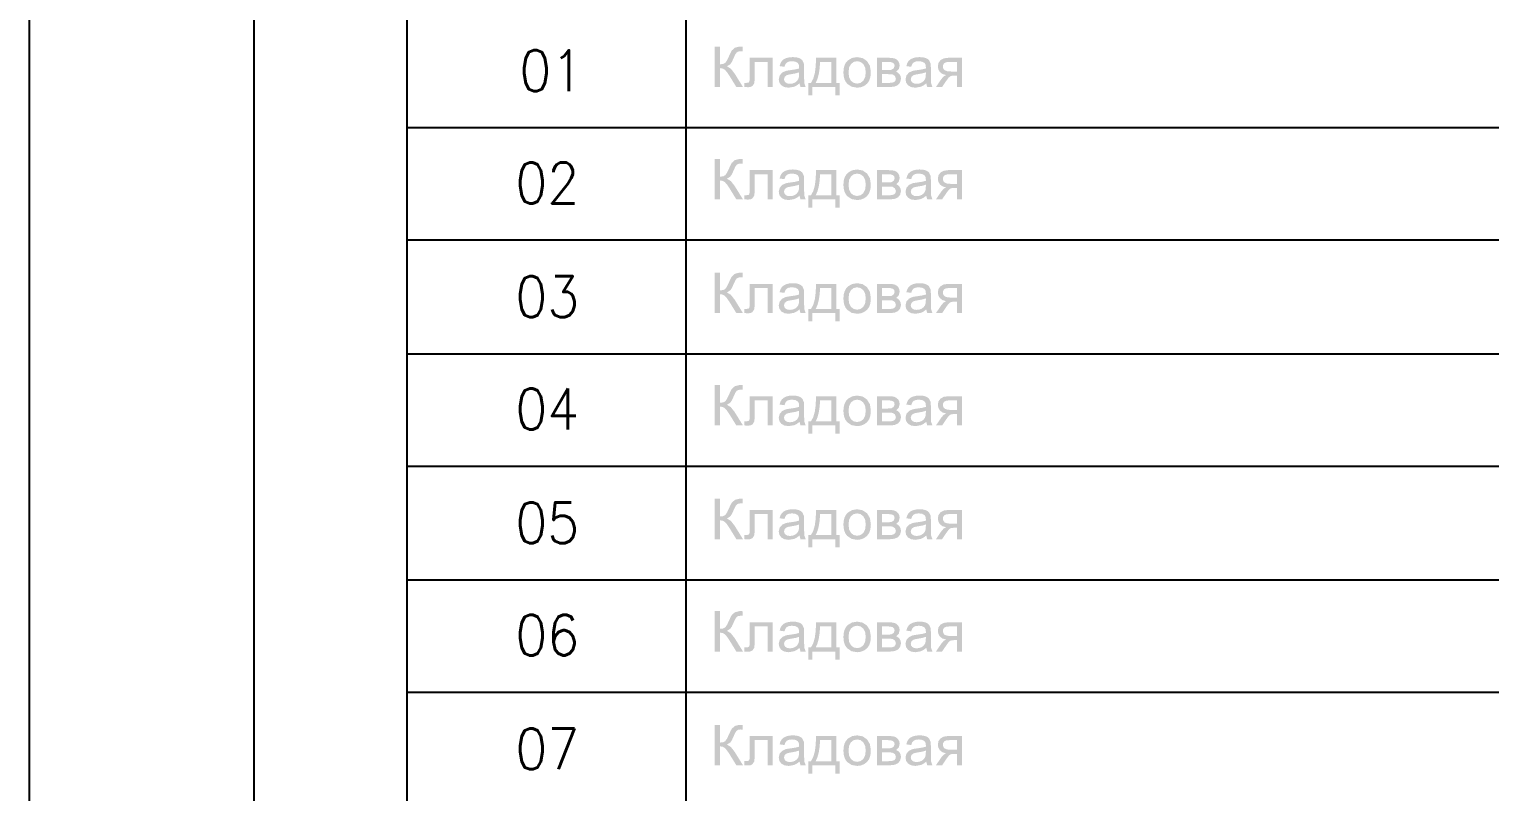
# Model space of a CAD drawing. Header units: millimetres. Extents: x 0 to 420, y 0 to 297.
# Drawn here: x 0.21 to 45.88, y 201.31 to 225.16 of the extents above; entities that cross this region are included whole.
import ezdxf

# ---------------------------------------------------------------- set-up
doc = ezdxf.new("R2010")
doc.units = ezdxf.units.MM
doc.layers.get('0').update_dxf_attribs({"linetype": 'CONTINUOUS'})
doc.styles.get("Standard").update_dxf_attribs({"font": 'STANDARD'})

msp = doc.modelspace()

# ---------------------------------------------------------------- hatches: boundary and pattern name
at = {"true_color": 0x0000fb}
for points in [[(21.644241, 224.6135), (21.811259, 224.6135), (21.811259, 224.060631), (21.908687, 224.071518), (21.972214, 224.104728), (22.025131, 224.179969), (22.091277, 224.318049), (22.138819, 224.423882), (22.177266, 224.493335), (22.27428, 224.579325), (22.413186, 224.614051), (22.486636, 224.613638), (22.51461, 224.612398), (22.51461, 224.467979), (22.480986, 224.46853), (22.447362, 224.469633), (22.377564, 224.45978), (22.328851, 224.430497), (22.286338, 224.369725), (22.238451, 224.265132), (22.179265, 224.134494), (22.130413, 224.063387), (22.025682, 223.99669), (22.14695, 223.923447), (22.266563, 223.771243), (22.526737, 223.350666), (22.31948, 223.350666), (22.108364, 223.693522), (22.028094, 223.813411), (21.962292, 223.888652), (21.895251, 223.928339), (21.811259, 223.941569), (21.811259, 223.350666), (21.644241, 223.350666)], [(22.734991, 224.265132), (23.455429, 224.265132), (23.455429, 223.350666), (23.301089, 223.350666), (23.301089, 224.13725), (22.890433, 224.13725), (22.890433, 223.681395), (22.887677, 223.549103), (22.87996, 223.471382), (22.822634, 223.382636), (22.765996, 223.354111), (22.688688, 223.344602), (22.564114, 223.351768), (22.564114, 223.480753), (22.631913, 223.480753), (22.700264, 223.490674), (22.727825, 223.522094), (22.733061, 223.567982), (22.734991, 223.662654)], [(21.644241, 221.099833), (21.811259, 221.099833), (21.811259, 220.546964), (21.908687, 220.557851), (21.972214, 220.591062), (22.025131, 220.666303), (22.091277, 220.804382), (22.138819, 220.910215), (22.177266, 220.979668), (22.27428, 221.065658), (22.413186, 221.100385), (22.486636, 221.099971), (22.51461, 221.098731), (22.51461, 220.954312), (22.480986, 220.954864), (22.447362, 220.955966), (22.377564, 220.946113), (22.328851, 220.91683), (22.286338, 220.856058), (22.238451, 220.751465), (22.179265, 220.620827), (22.130413, 220.54972), (22.025682, 220.483023), (22.14695, 220.409781), (22.266563, 220.257576), (22.526737, 219.836999), (22.31948, 219.836999), (22.108364, 220.179855), (22.028094, 220.299744), (21.962292, 220.374985), (21.895251, 220.414673), (21.811259, 220.427902), (21.811259, 219.836999), (21.644241, 219.836999)], [(22.734991, 220.751465), (23.455429, 220.751465), (23.455429, 219.836999), (23.301089, 219.836999), (23.301089, 220.623583), (22.890433, 220.623583), (22.890433, 220.167728), (22.887677, 220.035437), (22.87996, 219.957715), (22.822634, 219.86897), (22.765996, 219.840444), (22.688688, 219.830936), (22.564114, 219.838102), (22.564114, 219.967086), (22.631913, 219.967086), (22.700264, 219.977008), (22.727825, 220.008427), (22.733061, 220.054316), (22.734991, 220.148987)], [(21.644241, 217.543833), (21.811259, 217.543833), (21.811259, 216.990964), (21.908687, 217.001851), (21.972214, 217.035062), (22.025131, 217.110303), (22.091277, 217.248382), (22.138819, 217.354215), (22.177266, 217.423668), (22.27428, 217.509658), (22.413186, 217.544385), (22.486636, 217.543971), (22.51461, 217.542731), (22.51461, 217.398313), (22.480986, 217.398864), (22.447362, 217.399966), (22.377564, 217.390113), (22.328851, 217.36083), (22.286338, 217.300058), (22.238451, 217.195465), (22.179265, 217.064827), (22.130413, 216.99372), (22.025682, 216.927023), (22.14695, 216.853781), (22.266563, 216.701576), (22.526737, 216.280999), (22.31948, 216.280999), (22.108364, 216.623855), (22.028094, 216.743744), (21.962292, 216.818985), (21.895251, 216.858673), (21.811259, 216.871902), (21.811259, 216.280999), (21.644241, 216.280999)], [(22.734991, 217.195465), (23.455429, 217.195465), (23.455429, 216.280999), (23.301089, 216.280999), (23.301089, 217.067583), (22.890433, 217.067583), (22.890433, 216.611728), (22.887677, 216.479437), (22.87996, 216.401715), (22.822634, 216.31297), (22.765996, 216.284444), (22.688688, 216.274936), (22.564114, 216.282102), (22.564114, 216.411086), (22.631913, 216.411086), (22.700264, 216.421008), (22.727825, 216.452427), (22.733061, 216.498316), (22.734991, 216.592987)], [(21.644241, 214.030167), (21.811259, 214.030167), (21.811259, 213.477298), (21.908687, 213.488184), (21.972214, 213.521395), (22.025131, 213.596636), (22.091277, 213.734715), (22.138819, 213.840549), (22.177266, 213.910002), (22.27428, 213.995991), (22.413186, 214.030718), (22.486636, 214.030304), (22.51461, 214.029064), (22.51461, 213.884646), (22.480986, 213.885197), (22.447362, 213.886299), (22.377564, 213.876447), (22.328851, 213.847163), (22.286338, 213.786392), (22.238451, 213.681799), (22.179265, 213.551161), (22.130413, 213.480054), (22.025682, 213.413357), (22.14695, 213.340114), (22.266563, 213.18791), (22.526737, 212.767332), (22.31948, 212.767332), (22.108364, 213.110188), (22.028094, 213.230078), (21.962292, 213.305319), (21.895251, 213.345006), (21.811259, 213.358235), (21.811259, 212.767332), (21.644241, 212.767332)], [(22.734991, 213.681799), (23.455429, 213.681799), (23.455429, 212.767332), (23.301089, 212.767332), (23.301089, 213.553917), (22.890433, 213.553917), (22.890433, 213.098062), (22.887677, 212.96577), (22.87996, 212.888049), (22.822634, 212.799303), (22.765996, 212.770778), (22.688688, 212.761269), (22.564114, 212.768435), (22.564114, 212.897419), (22.631913, 212.897419), (22.700264, 212.907341), (22.727825, 212.93876), (22.733061, 212.984649), (22.734991, 213.07932)], [(21.644241, 210.474167), (21.811259, 210.474167), (21.811259, 209.921298), (21.908687, 209.932184), (21.972214, 209.965395), (22.025131, 210.040636), (22.091277, 210.178715), (22.138819, 210.284549), (22.177266, 210.354002), (22.27428, 210.439991), (22.413186, 210.474718), (22.486636, 210.474305), (22.51461, 210.473064), (22.51461, 210.328646), (22.480986, 210.329197), (22.447362, 210.3303), (22.377564, 210.320447), (22.328851, 210.291163), (22.286338, 210.230392), (22.238451, 210.125799), (22.179265, 209.995161), (22.130413, 209.924054), (22.025682, 209.857357), (22.14695, 209.784114), (22.266563, 209.63191), (22.526737, 209.211332), (22.31948, 209.211332), (22.108364, 209.554188), (22.028094, 209.674078), (21.962292, 209.749319), (21.895251, 209.789006), (21.811259, 209.802235), (21.811259, 209.211332), (21.644241, 209.211332)], [(22.734991, 210.125799), (23.455429, 210.125799), (23.455429, 209.211332), (23.301089, 209.211332), (23.301089, 209.997917), (22.890433, 209.997917), (22.890433, 209.542062), (22.887677, 209.40977), (22.87996, 209.332049), (22.822634, 209.243303), (22.765996, 209.214778), (22.688688, 209.205269), (22.564114, 209.212435), (22.564114, 209.341419), (22.631913, 209.341419), (22.700264, 209.351341), (22.727825, 209.38276), (22.733061, 209.428649), (22.734991, 209.52332)], [(21.644241, 206.9605), (21.811259, 206.9605), (21.811259, 206.407631), (21.908687, 206.418518), (21.972214, 206.451728), (22.025131, 206.526969), (22.091277, 206.665049), (22.138819, 206.770882), (22.177266, 206.840335), (22.27428, 206.926325), (22.413186, 206.961051), (22.486636, 206.960638), (22.51461, 206.959398), (22.51461, 206.814979), (22.480986, 206.81553), (22.447362, 206.816633), (22.377564, 206.80678), (22.328851, 206.777497), (22.286338, 206.716725), (22.238451, 206.612132), (22.179265, 206.481494), (22.130413, 206.410387), (22.025682, 206.34369), (22.14695, 206.270447), (22.266563, 206.118243), (22.526737, 205.697666), (22.31948, 205.697666), (22.108364, 206.040522), (22.028094, 206.160411), (21.962292, 206.235652), (21.895251, 206.275339), (21.811259, 206.288569), (21.811259, 205.697666), (21.644241, 205.697666)], [(22.734991, 206.612132), (23.455429, 206.612132), (23.455429, 205.697666), (23.301089, 205.697666), (23.301089, 206.48425), (22.890433, 206.48425), (22.890433, 206.028395), (22.887677, 205.896103), (22.87996, 205.818382), (22.822634, 205.729636), (22.765996, 205.701111), (22.688688, 205.691602), (22.564114, 205.698768), (22.564114, 205.827753), (22.631913, 205.827753), (22.700264, 205.837675), (22.727825, 205.869094), (22.733061, 205.914982), (22.734991, 206.009654)], [(21.644241, 203.4045), (21.811259, 203.4045), (21.811259, 202.851631), (21.908687, 202.862518), (21.972214, 202.895728), (22.025131, 202.970969), (22.091277, 203.109049), (22.138819, 203.214882), (22.177266, 203.284335), (22.27428, 203.370325), (22.413186, 203.405051), (22.486636, 203.404638), (22.51461, 203.403398), (22.51461, 203.258979), (22.480986, 203.25953), (22.447362, 203.260633), (22.377564, 203.25078), (22.328851, 203.221497), (22.286338, 203.160725), (22.238451, 203.056132), (22.179265, 202.925494), (22.130413, 202.854387), (22.025682, 202.78769), (22.14695, 202.714447), (22.266563, 202.562243), (22.526737, 202.141666), (22.31948, 202.141666), (22.108364, 202.484522), (22.028094, 202.604411), (21.962292, 202.679652), (21.895251, 202.719339), (21.811259, 202.732569), (21.811259, 202.141666), (21.644241, 202.141666)], [(22.734991, 203.056132), (23.455429, 203.056132), (23.455429, 202.141666), (23.301089, 202.141666), (23.301089, 202.92825), (22.890433, 202.92825), (22.890433, 202.472395), (22.887677, 202.340103), (22.87996, 202.262382), (22.822634, 202.173636), (22.765996, 202.145111), (22.688688, 202.135602), (22.564114, 202.142768), (22.564114, 202.271753), (22.631913, 202.271753), (22.700264, 202.281675), (22.727825, 202.313094), (22.733061, 202.358982), (22.734991, 202.453654)]]:
    msp.add_hatch(color=0, dxfattribs=at).paths.add_polyline_path(points, flags=0)
h = msp.add_hatch(color=0, dxfattribs=at)
h.paths.add_polyline_path([(24.294273, 223.463665), (24.209661, 223.400895), (24.128357, 223.360036), (23.95748, 223.32972), (23.82388, 223.348048), (23.725419, 223.403582), (23.664923, 223.487505), (23.644941, 223.592098), (23.675258, 223.714468), (23.755184, 223.803765), (23.867081, 223.854477), (23.924201, 223.866052), (24.004885, 223.877628), (24.167356, 223.902088), (24.281044, 223.931095), (24.282146, 223.971885), (24.271053, 224.052225), (24.238049, 224.105279), (24.164117, 224.144485), (24.06166, 224.157645), (23.966162, 224.147861), (23.899603, 224.11906), (23.854472, 224.066143), (23.822984, 223.983461), (23.6714, 224.004407), (23.698685, 224.092464), (23.739199, 224.161503), (23.797008, 224.214351), (23.8759, 224.253556), (23.972639, 224.277879), (24.08426, 224.286078), (24.190093, 224.279119), (24.274429, 224.258517), (24.337681, 224.227098), (24.381916, 224.189064), (24.430423, 224.083782), (24.436142, 224.02804), (24.43814, 223.940466), (24.43814, 223.73376), (24.43876, 223.635463), (24.440621, 223.557165), (24.443721, 223.498813), (24.448062, 223.460358), (24.487198, 223.350666), (24.325141, 223.350666)], flags=0)
h.paths.add_polyline_path([(24.281044, 223.809828), (24.175624, 223.77772), (24.028036, 223.751399), (23.946456, 223.736516), (23.892988, 223.71998), (23.831803, 223.669819), (23.810306, 223.595957), (23.82195, 223.53925), (23.857159, 223.492879), (23.914623, 223.461873), (23.994412, 223.451538), (24.079023, 223.461184), (24.153713, 223.490674), (24.214071, 223.536908), (24.256239, 223.59761), (24.274843, 223.662929), (24.281044, 223.753053)], flags=0)
h = msp.add_hatch(color=0, dxfattribs=at)
h.paths.add_polyline_path([(24.809445, 224.265132), (25.44665, 224.265132), (25.44665, 223.477997), (25.545869, 223.477997), (25.545869, 223.091595), (25.418538, 223.091595), (25.418538, 223.350666), (24.698099, 223.350666), (24.698099, 223.091595), (24.570769, 223.091595), (24.570769, 223.477997), (24.652349, 223.477997), (24.723559, 223.610288), (24.773478, 223.785575), (24.802107, 224.003856)], flags=0)
h.paths.add_polyline_path([(24.938429, 224.13725), (24.923331, 223.928899), (24.895366, 223.749539), (24.854481, 223.599221), (24.800625, 223.477997), (25.29231, 223.477997), (25.29231, 224.13725)], flags=0)
h = msp.add_hatch(color=0, dxfattribs=at)
h.paths.add_polyline_path([(25.66703, 223.808174), (25.675832, 223.926918), (25.702308, 224.029281), (25.74656, 224.11521), (25.808693, 224.184654), (25.939262, 224.260584), (26.095876, 224.286078), (26.267373, 224.255072), (26.404556, 224.162055), (26.494129, 224.014811), (26.52417, 223.820852), (26.510941, 223.662929), (26.471253, 223.54304), (26.406072, 223.45333), (26.316913, 223.385944), (26.211149, 223.343776), (26.095876, 223.32972), (25.922312, 223.360381), (25.785542, 223.452641), (25.733538, 223.52106), (25.69652, 223.603122), (25.674386, 223.698827)], flags=0)
h.paths.add_polyline_path([(25.826331, 223.808174), (25.845417, 223.654316), (25.90295, 223.544694), (25.989284, 223.479237), (26.095876, 223.457602), (26.201778, 223.479512), (26.28825, 223.545245), (26.345576, 223.656039), (26.364869, 223.813135), (26.345507, 223.962032), (26.287699, 224.070002), (26.200882, 224.135734), (26.095876, 224.157645), (25.989284, 224.135803), (25.90295, 224.070553), (25.845417, 223.961274)], flags=0)
h = msp.add_hatch(color=0, dxfattribs=at)
h.paths.add_polyline_path([(26.715779, 224.265132), (27.072966, 224.265132), (27.18755, 224.259482), (27.268648, 224.243083), (27.328317, 224.212146), (27.378891, 224.162606), (27.413617, 224.098183), (27.425193, 224.022597), (27.398183, 223.907944), (27.316603, 223.826916), (27.375446, 223.795979), (27.423539, 223.746438), (27.455785, 223.681808), (27.466534, 223.60643), (27.438766, 223.493017), (27.373378, 223.413504), (27.26975, 223.366375), (27.128088, 223.350666), (26.715779, 223.350666)], flags=0)
h.paths.add_polyline_path([(26.87067, 223.880384), (27.036035, 223.880384), (27.11913, 223.882864), (27.171634, 223.890306), (27.238331, 223.932198), (27.267545, 224.007714), (27.254729, 224.068899), (27.216282, 224.108587), (27.146829, 224.129946), (27.040996, 224.13725), (26.87067, 224.13725)], flags=0)
h.paths.add_polyline_path([(26.87067, 223.477997), (27.07462, 223.477997), (27.185483, 223.485507), (27.255418, 223.508313), (27.292694, 223.550068), (27.307233, 223.614147), (27.278569, 223.695727), (27.204707, 223.743131), (27.145038, 223.750572), (27.058083, 223.753053), (26.87067, 223.753053)], flags=0)
h = msp.add_hatch(color=0, dxfattribs=at)
h.paths.add_polyline_path([(28.256907, 223.463665), (28.172295, 223.400895), (28.090991, 223.360036), (27.920114, 223.32972), (27.786513, 223.348048), (27.688053, 223.403582), (27.627557, 223.487505), (27.607575, 223.592098), (27.637892, 223.714468), (27.717818, 223.803765), (27.829715, 223.854477), (27.886835, 223.866052), (27.967519, 223.877628), (28.129989, 223.902088), (28.243678, 223.931095), (28.24478, 223.971885), (28.233687, 224.052225), (28.200683, 224.105279), (28.126751, 224.144485), (28.024294, 224.157645), (27.928796, 224.147861), (27.862237, 224.11906), (27.817106, 224.066143), (27.785618, 223.983461), (27.634034, 224.004407), (27.661319, 224.092464), (27.701833, 224.161503), (27.759642, 224.214351), (27.838534, 224.253556), (27.935273, 224.277879), (28.046894, 224.286078), (28.152727, 224.279119), (28.237063, 224.258517), (28.300315, 224.227098), (28.34455, 224.189064), (28.393057, 224.083782), (28.398776, 224.02804), (28.400774, 223.940466), (28.400774, 223.73376), (28.401394, 223.635463), (28.403254, 223.557165), (28.406355, 223.498813), (28.410696, 223.460358), (28.449832, 223.350666), (28.287775, 223.350666)], flags=0)
h.paths.add_polyline_path([(28.243678, 223.809828), (28.138258, 223.77772), (27.99067, 223.751399), (27.90909, 223.736516), (27.855622, 223.71998), (27.794437, 223.669819), (27.77294, 223.595957), (27.784584, 223.53925), (27.819793, 223.492879), (27.877257, 223.461873), (27.957046, 223.451538), (28.041657, 223.461184), (28.116347, 223.490674), (28.176705, 223.536908), (28.218873, 223.59761), (28.237476, 223.662929), (28.243678, 223.753053)], flags=0)
h = msp.add_hatch(color=0, dxfattribs=at)
h.paths.add_polyline_path([(29.369596, 224.265132), (29.369596, 223.350666), (29.215807, 223.350666), (29.215807, 223.707302), (29.125959, 223.707302), (29.054508, 223.701928), (29.00414, 223.685805), (28.9546, 223.641432), (28.887283, 223.550757), (28.752235, 223.350666), (28.559861, 223.350666), (28.72743, 223.597059), (28.803498, 223.685116), (28.879566, 223.72439), (28.764224, 223.757187), (28.682782, 223.81975), (28.634688, 223.903259), (28.618841, 223.998344), (28.639649, 224.105969), (28.702626, 224.191269), (28.805152, 224.246597), (28.945712, 224.265132)], flags=0)
h.paths.add_polyline_path([(29.215807, 224.13725), (28.995321, 224.13725), (28.880944, 224.126226), (28.816176, 224.093704), (28.78641, 224.047057), (28.776489, 223.993383), (28.791096, 223.921863), (28.835469, 223.872667), (28.91698, 223.844141), (29.044379, 223.834633), (29.215807, 223.834633)], flags=0)
h = msp.add_hatch(color=0, dxfattribs=at)
h.paths.add_polyline_path([(24.294273, 219.949998), (24.209661, 219.887229), (24.128357, 219.84637), (23.95748, 219.816053), (23.82388, 219.834381), (23.725419, 219.889916), (23.664923, 219.973838), (23.644941, 220.078431), (23.675258, 220.200801), (23.755184, 220.290098), (23.867081, 220.34081), (23.924201, 220.352385), (24.004885, 220.363961), (24.167356, 220.388421), (24.281044, 220.417429), (24.282146, 220.458219), (24.271053, 220.538558), (24.238049, 220.591613), (24.164117, 220.630818), (24.06166, 220.643978), (23.966162, 220.634194), (23.899603, 220.605393), (23.854472, 220.552477), (23.822984, 220.469794), (23.6714, 220.49074), (23.698685, 220.578797), (23.739199, 220.647837), (23.797008, 220.700685), (23.8759, 220.73989), (23.972639, 220.764212), (24.08426, 220.772411), (24.190093, 220.765452), (24.274429, 220.744851), (24.337681, 220.713431), (24.381916, 220.675398), (24.430423, 220.570115), (24.436142, 220.514374), (24.43814, 220.426799), (24.43814, 220.220094), (24.43876, 220.121797), (24.440621, 220.043498), (24.443721, 219.985147), (24.448062, 219.946691), (24.487198, 219.836999), (24.325141, 219.836999)], flags=0)
h.paths.add_polyline_path([(24.281044, 220.296161), (24.175624, 220.264053), (24.028036, 220.237733), (23.946456, 220.22285), (23.892988, 220.206313), (23.831803, 220.156153), (23.810306, 220.08229), (23.82195, 220.025584), (23.857159, 219.979213), (23.914623, 219.948207), (23.994412, 219.937872), (24.079023, 219.947518), (24.153713, 219.977008), (24.214071, 220.023241), (24.256239, 220.083944), (24.274843, 220.149263), (24.281044, 220.239386)], flags=0)
h = msp.add_hatch(color=0, dxfattribs=at)
h.paths.add_polyline_path([(24.809445, 220.751465), (25.44665, 220.751465), (25.44665, 219.96433), (25.545869, 219.96433), (25.545869, 219.577928), (25.418538, 219.577928), (25.418538, 219.836999), (24.698099, 219.836999), (24.698099, 219.577928), (24.570769, 219.577928), (24.570769, 219.96433), (24.652349, 219.96433), (24.723559, 220.096622), (24.773478, 220.271908), (24.802107, 220.490189)], flags=0)
h.paths.add_polyline_path([(24.938429, 220.623583), (24.923331, 220.415233), (24.895366, 220.235872), (24.854481, 220.085554), (24.800625, 219.96433), (25.29231, 219.96433), (25.29231, 220.623583)], flags=0)
h = msp.add_hatch(color=0, dxfattribs=at)
h.paths.add_polyline_path([(25.66703, 220.294508), (25.675832, 220.413252), (25.702308, 220.515614), (25.74656, 220.601543), (25.808693, 220.670988), (25.939262, 220.746918), (26.095876, 220.772411), (26.267373, 220.741406), (26.404556, 220.648388), (26.494129, 220.501145), (26.52417, 220.307186), (26.510941, 220.149263), (26.471253, 220.029373), (26.406072, 219.939663), (26.316913, 219.872277), (26.211149, 219.830109), (26.095876, 219.816053), (25.922312, 219.846714), (25.785542, 219.938974), (25.733538, 220.007394), (25.69652, 220.089456), (25.674386, 220.18516)], flags=0)
h.paths.add_polyline_path([(25.826331, 220.294508), (25.845417, 220.14065), (25.90295, 220.031027), (25.989284, 219.96557), (26.095876, 219.943935), (26.201778, 219.965846), (26.28825, 220.031578), (26.345576, 220.142372), (26.364869, 220.299469), (26.345507, 220.448366), (26.287699, 220.556335), (26.200882, 220.622067), (26.095876, 220.643978), (25.989284, 220.622136), (25.90295, 220.556886), (25.845417, 220.447608)], flags=0)
h = msp.add_hatch(color=0, dxfattribs=at)
h.paths.add_polyline_path([(26.715779, 220.751465), (27.072966, 220.751465), (27.18755, 220.745815), (27.268648, 220.729417), (27.328317, 220.69848), (27.378891, 220.648939), (27.413617, 220.584516), (27.425193, 220.508931), (27.398183, 220.394278), (27.316603, 220.313249), (27.375446, 220.282312), (27.423539, 220.232772), (27.455785, 220.168142), (27.466534, 220.092763), (27.438766, 219.97935), (27.373378, 219.899838), (27.26975, 219.852709), (27.128088, 219.836999), (26.715779, 219.836999)], flags=0)
h.paths.add_polyline_path([(26.87067, 220.366717), (27.036035, 220.366717), (27.11913, 220.369197), (27.171634, 220.376639), (27.238331, 220.418531), (27.267545, 220.494048), (27.254729, 220.555233), (27.216282, 220.59492), (27.146829, 220.61628), (27.040996, 220.623583), (26.87067, 220.623583)], flags=0)
h.paths.add_polyline_path([(26.87067, 219.96433), (27.07462, 219.96433), (27.185483, 219.97184), (27.255418, 219.994647), (27.292694, 220.036401), (27.307233, 220.10048), (27.278569, 220.18206), (27.204707, 220.229464), (27.145038, 220.236906), (27.058083, 220.239386), (26.87067, 220.239386)], flags=0)
h = msp.add_hatch(color=0, dxfattribs=at)
h.paths.add_polyline_path([(28.256907, 219.949998), (28.172295, 219.887229), (28.090991, 219.84637), (27.920114, 219.816053), (27.786513, 219.834381), (27.688053, 219.889916), (27.627557, 219.973838), (27.607575, 220.078431), (27.637892, 220.200801), (27.717818, 220.290098), (27.829715, 220.34081), (27.886835, 220.352385), (27.967519, 220.363961), (28.129989, 220.388421), (28.243678, 220.417429), (28.24478, 220.458219), (28.233687, 220.538558), (28.200683, 220.591613), (28.126751, 220.630818), (28.024294, 220.643978), (27.928796, 220.634194), (27.862237, 220.605393), (27.817106, 220.552477), (27.785618, 220.469794), (27.634034, 220.49074), (27.661319, 220.578797), (27.701833, 220.647837), (27.759642, 220.700685), (27.838534, 220.73989), (27.935273, 220.764212), (28.046894, 220.772411), (28.152727, 220.765452), (28.237063, 220.744851), (28.300315, 220.713431), (28.34455, 220.675398), (28.393057, 220.570115), (28.398776, 220.514374), (28.400774, 220.426799), (28.400774, 220.220094), (28.401394, 220.121797), (28.403254, 220.043498), (28.406355, 219.985147), (28.410696, 219.946691), (28.449832, 219.836999), (28.287775, 219.836999)], flags=0)
h.paths.add_polyline_path([(28.243678, 220.296161), (28.138258, 220.264053), (27.99067, 220.237733), (27.90909, 220.22285), (27.855622, 220.206313), (27.794437, 220.156153), (27.77294, 220.08229), (27.784584, 220.025584), (27.819793, 219.979213), (27.877257, 219.948207), (27.957046, 219.937872), (28.041657, 219.947518), (28.116347, 219.977008), (28.176705, 220.023241), (28.218873, 220.083944), (28.237476, 220.149263), (28.243678, 220.239386)], flags=0)
h = msp.add_hatch(color=0, dxfattribs=at)
h.paths.add_polyline_path([(29.369596, 220.751465), (29.369596, 219.836999), (29.215807, 219.836999), (29.215807, 220.193635), (29.125959, 220.193635), (29.054508, 220.188261), (29.00414, 220.172138), (28.9546, 220.127765), (28.887283, 220.03709), (28.752235, 219.836999), (28.559861, 219.836999), (28.72743, 220.083392), (28.803498, 220.171449), (28.879566, 220.210723), (28.764224, 220.24352), (28.682782, 220.306083), (28.634688, 220.389592), (28.618841, 220.484677), (28.639649, 220.592302), (28.702626, 220.677602), (28.805152, 220.732931), (28.945712, 220.751465)], flags=0)
h.paths.add_polyline_path([(29.215807, 220.623583), (28.995321, 220.623583), (28.880944, 220.612559), (28.816176, 220.580037), (28.78641, 220.533391), (28.776489, 220.479716), (28.791096, 220.408196), (28.835469, 220.359), (28.91698, 220.330475), (29.044379, 220.320966), (29.215807, 220.320966)], flags=0)
h = msp.add_hatch(color=0, dxfattribs=at)
h.paths.add_polyline_path([(24.294273, 216.393998), (24.209661, 216.331229), (24.128357, 216.29037), (23.95748, 216.260053), (23.82388, 216.278381), (23.725419, 216.333916), (23.664923, 216.417838), (23.644941, 216.522431), (23.675258, 216.644801), (23.755184, 216.734098), (23.867081, 216.78481), (23.924201, 216.796385), (24.004885, 216.807961), (24.167356, 216.832421), (24.281044, 216.861429), (24.282146, 216.902219), (24.271053, 216.982558), (24.238049, 217.035613), (24.164117, 217.074818), (24.06166, 217.087978), (23.966162, 217.078194), (23.899603, 217.049393), (23.854472, 216.996477), (23.822984, 216.913794), (23.6714, 216.93474), (23.698685, 217.022797), (23.739199, 217.091837), (23.797008, 217.144685), (23.8759, 217.18389), (23.972639, 217.208212), (24.08426, 217.216411), (24.190093, 217.209452), (24.274429, 217.188851), (24.337681, 217.157431), (24.381916, 217.119398), (24.430423, 217.014115), (24.436142, 216.958374), (24.43814, 216.870799), (24.43814, 216.664094), (24.43876, 216.565797), (24.440621, 216.487498), (24.443721, 216.429147), (24.448062, 216.390691), (24.487198, 216.280999), (24.325141, 216.280999)], flags=0)
h.paths.add_polyline_path([(24.281044, 216.740161), (24.175624, 216.708053), (24.028036, 216.681733), (23.946456, 216.66685), (23.892988, 216.650313), (23.831803, 216.600153), (23.810306, 216.52629), (23.82195, 216.469584), (23.857159, 216.423213), (23.914623, 216.392207), (23.994412, 216.381872), (24.079023, 216.391518), (24.153713, 216.421008), (24.214071, 216.467241), (24.256239, 216.527944), (24.274843, 216.593263), (24.281044, 216.683386)], flags=0)
h = msp.add_hatch(color=0, dxfattribs=at)
h.paths.add_polyline_path([(24.809445, 217.195465), (25.44665, 217.195465), (25.44665, 216.40833), (25.545869, 216.40833), (25.545869, 216.021928), (25.418538, 216.021928), (25.418538, 216.280999), (24.698099, 216.280999), (24.698099, 216.021928), (24.570769, 216.021928), (24.570769, 216.40833), (24.652349, 216.40833), (24.723559, 216.540622), (24.773478, 216.715908), (24.802107, 216.934189)], flags=0)
h.paths.add_polyline_path([(24.938429, 217.067583), (24.923331, 216.859233), (24.895366, 216.679872), (24.854481, 216.529554), (24.800625, 216.40833), (25.29231, 216.40833), (25.29231, 217.067583)], flags=0)
h = msp.add_hatch(color=0, dxfattribs=at)
h.paths.add_polyline_path([(25.66703, 216.738508), (25.675832, 216.857252), (25.702308, 216.959614), (25.74656, 217.045543), (25.808693, 217.114988), (25.939262, 217.190918), (26.095876, 217.216411), (26.267373, 217.185406), (26.404556, 217.092388), (26.494129, 216.945145), (26.52417, 216.751186), (26.510941, 216.593263), (26.471253, 216.473373), (26.406072, 216.383663), (26.316913, 216.316277), (26.211149, 216.274109), (26.095876, 216.260053), (25.922312, 216.290714), (25.785542, 216.382974), (25.733538, 216.451394), (25.69652, 216.533456), (25.674386, 216.62916)], flags=0)
h.paths.add_polyline_path([(25.826331, 216.738508), (25.845417, 216.58465), (25.90295, 216.475027), (25.989284, 216.40957), (26.095876, 216.387935), (26.201778, 216.409846), (26.28825, 216.475578), (26.345576, 216.586372), (26.364869, 216.743469), (26.345507, 216.892366), (26.287699, 217.000335), (26.200882, 217.066067), (26.095876, 217.087978), (25.989284, 217.066136), (25.90295, 217.000886), (25.845417, 216.891608)], flags=0)
h = msp.add_hatch(color=0, dxfattribs=at)
h.paths.add_polyline_path([(26.715779, 217.195465), (27.072966, 217.195465), (27.18755, 217.189815), (27.268648, 217.173417), (27.328317, 217.14248), (27.378891, 217.092939), (27.413617, 217.028516), (27.425193, 216.952931), (27.398183, 216.838278), (27.316603, 216.757249), (27.375446, 216.726312), (27.423539, 216.676772), (27.455785, 216.612142), (27.466534, 216.536763), (27.438766, 216.42335), (27.373378, 216.343838), (27.26975, 216.296709), (27.128088, 216.280999), (26.715779, 216.280999)], flags=0)
h.paths.add_polyline_path([(26.87067, 216.810717), (27.036035, 216.810717), (27.11913, 216.813197), (27.171634, 216.820639), (27.238331, 216.862531), (27.267545, 216.938048), (27.254729, 216.999233), (27.216282, 217.03892), (27.146829, 217.06028), (27.040996, 217.067583), (26.87067, 217.067583)], flags=0)
h.paths.add_polyline_path([(26.87067, 216.40833), (27.07462, 216.40833), (27.185483, 216.41584), (27.255418, 216.438647), (27.292694, 216.480401), (27.307233, 216.54448), (27.278569, 216.62606), (27.204707, 216.673464), (27.145038, 216.680906), (27.058083, 216.683386), (26.87067, 216.683386)], flags=0)
h = msp.add_hatch(color=0, dxfattribs=at)
h.paths.add_polyline_path([(28.256907, 216.393998), (28.172295, 216.331229), (28.090991, 216.29037), (27.920114, 216.260053), (27.786513, 216.278381), (27.688053, 216.333916), (27.627557, 216.417838), (27.607575, 216.522431), (27.637892, 216.644801), (27.717818, 216.734098), (27.829715, 216.78481), (27.886835, 216.796385), (27.967519, 216.807961), (28.129989, 216.832421), (28.243678, 216.861429), (28.24478, 216.902219), (28.233687, 216.982558), (28.200683, 217.035613), (28.126751, 217.074818), (28.024294, 217.087978), (27.928796, 217.078194), (27.862237, 217.049393), (27.817106, 216.996477), (27.785618, 216.913794), (27.634034, 216.93474), (27.661319, 217.022797), (27.701833, 217.091837), (27.759642, 217.144685), (27.838534, 217.18389), (27.935273, 217.208212), (28.046894, 217.216411), (28.152727, 217.209452), (28.237063, 217.188851), (28.300315, 217.157431), (28.34455, 217.119398), (28.393057, 217.014115), (28.398776, 216.958374), (28.400774, 216.870799), (28.400774, 216.664094), (28.401394, 216.565797), (28.403254, 216.487498), (28.406355, 216.429147), (28.410696, 216.390691), (28.449832, 216.280999), (28.287775, 216.280999)], flags=0)
h.paths.add_polyline_path([(28.243678, 216.740161), (28.138258, 216.708053), (27.99067, 216.681733), (27.90909, 216.66685), (27.855622, 216.650313), (27.794437, 216.600153), (27.77294, 216.52629), (27.784584, 216.469584), (27.819793, 216.423213), (27.877257, 216.392207), (27.957046, 216.381872), (28.041657, 216.391518), (28.116347, 216.421008), (28.176705, 216.467241), (28.218873, 216.527944), (28.237476, 216.593263), (28.243678, 216.683386)], flags=0)
h = msp.add_hatch(color=0, dxfattribs=at)
h.paths.add_polyline_path([(29.369596, 217.195465), (29.369596, 216.280999), (29.215807, 216.280999), (29.215807, 216.637635), (29.125959, 216.637635), (29.054508, 216.632261), (29.00414, 216.616138), (28.9546, 216.571765), (28.887283, 216.48109), (28.752235, 216.280999), (28.559861, 216.280999), (28.72743, 216.527392), (28.803498, 216.615449), (28.879566, 216.654723), (28.764224, 216.68752), (28.682782, 216.750083), (28.634688, 216.833592), (28.618841, 216.928677), (28.639649, 217.036302), (28.702626, 217.121602), (28.805152, 217.176931), (28.945712, 217.195465)], flags=0)
h.paths.add_polyline_path([(29.215807, 217.067583), (28.995321, 217.067583), (28.880944, 217.056559), (28.816176, 217.024037), (28.78641, 216.977391), (28.776489, 216.923716), (28.791096, 216.852196), (28.835469, 216.803), (28.91698, 216.774475), (29.044379, 216.764966), (29.215807, 216.764966)], flags=0)
h = msp.add_hatch(color=0, dxfattribs=at)
h.paths.add_polyline_path([(24.294273, 212.880332), (24.209661, 212.817562), (24.128357, 212.776703), (23.95748, 212.746386), (23.82388, 212.764714), (23.725419, 212.820249), (23.664923, 212.904172), (23.644941, 213.008765), (23.675258, 213.131135), (23.755184, 213.220431), (23.867081, 213.271143), (23.924201, 213.282719), (24.004885, 213.294294), (24.167356, 213.318754), (24.281044, 213.347762), (24.282146, 213.388552), (24.271053, 213.468892), (24.238049, 213.521946), (24.164117, 213.561151), (24.06166, 213.574312), (23.966162, 213.564528), (23.899603, 213.535727), (23.854472, 213.48281), (23.822984, 213.400128), (23.6714, 213.421074), (23.698685, 213.50913), (23.739199, 213.57817), (23.797008, 213.631018), (23.8759, 213.670223), (23.972639, 213.694545), (24.08426, 213.702745), (24.190093, 213.695786), (24.274429, 213.675184), (24.337681, 213.643765), (24.381916, 213.605731), (24.430423, 213.500449), (24.436142, 213.444707), (24.43814, 213.357133), (24.43814, 213.150427), (24.43876, 213.05213), (24.440621, 212.973832), (24.443721, 212.91548), (24.448062, 212.877024), (24.487198, 212.767332), (24.325141, 212.767332)], flags=0)
h.paths.add_polyline_path([(24.281044, 213.226495), (24.175624, 213.194387), (24.028036, 213.168066), (23.946456, 213.153183), (23.892988, 213.136647), (23.831803, 213.086486), (23.810306, 213.012623), (23.82195, 212.955917), (23.857159, 212.909546), (23.914623, 212.87854), (23.994412, 212.868205), (24.079023, 212.877851), (24.153713, 212.907341), (24.214071, 212.953574), (24.256239, 213.014277), (24.274843, 213.079596), (24.281044, 213.16972)], flags=0)
h = msp.add_hatch(color=0, dxfattribs=at)
h.paths.add_polyline_path([(24.809445, 213.681799), (25.44665, 213.681799), (25.44665, 212.894663), (25.545869, 212.894663), (25.545869, 212.508261), (25.418538, 212.508261), (25.418538, 212.767332), (24.698099, 212.767332), (24.698099, 212.508261), (24.570769, 212.508261), (24.570769, 212.894663), (24.652349, 212.894663), (24.723559, 213.026955), (24.773478, 213.202241), (24.802107, 213.420523)], flags=0)
h.paths.add_polyline_path([(24.938429, 213.553917), (24.923331, 213.345566), (24.895366, 213.166206), (24.854481, 213.015888), (24.800625, 212.894663), (25.29231, 212.894663), (25.29231, 213.553917)], flags=0)
h = msp.add_hatch(color=0, dxfattribs=at)
h.paths.add_polyline_path([(25.66703, 213.224841), (25.675832, 213.343585), (25.702308, 213.445947), (25.74656, 213.531877), (25.808693, 213.601321), (25.939262, 213.677251), (26.095876, 213.702745), (26.267373, 213.671739), (26.404556, 213.578721), (26.494129, 213.431478), (26.52417, 213.237519), (26.510941, 213.079596), (26.471253, 212.959707), (26.406072, 212.869996), (26.316913, 212.80261), (26.211149, 212.760442), (26.095876, 212.746386), (25.922312, 212.777048), (25.785542, 212.869307), (25.733538, 212.937727), (25.69652, 213.019789), (25.674386, 213.115494)], flags=0)
h.paths.add_polyline_path([(25.826331, 213.224841), (25.845417, 213.070983), (25.90295, 212.96136), (25.989284, 212.895903), (26.095876, 212.874268), (26.201778, 212.896179), (26.28825, 212.961911), (26.345576, 213.072706), (26.364869, 213.229802), (26.345507, 213.378699), (26.287699, 213.486668), (26.200882, 213.552401), (26.095876, 213.574312), (25.989284, 213.55247), (25.90295, 213.48722), (25.845417, 213.377941)], flags=0)
h = msp.add_hatch(color=0, dxfattribs=at)
h.paths.add_polyline_path([(26.715779, 213.681799), (27.072966, 213.681799), (27.18755, 213.676149), (27.268648, 213.65975), (27.328317, 213.628813), (27.378891, 213.579273), (27.413617, 213.514849), (27.425193, 213.439264), (27.398183, 213.324611), (27.316603, 213.243582), (27.375446, 213.212646), (27.423539, 213.163105), (27.455785, 213.098475), (27.466534, 213.023096), (27.438766, 212.909684), (27.373378, 212.830171), (27.26975, 212.783042), (27.128088, 212.767332), (26.715779, 212.767332)], flags=0)
h.paths.add_polyline_path([(26.87067, 213.29705), (27.036035, 213.29705), (27.11913, 213.299531), (27.171634, 213.306972), (27.238331, 213.348865), (27.267545, 213.424381), (27.254729, 213.485566), (27.216282, 213.525253), (27.146829, 213.546613), (27.040996, 213.553917), (26.87067, 213.553917)], flags=0)
h.paths.add_polyline_path([(26.87067, 212.894663), (27.07462, 212.894663), (27.185483, 212.902174), (27.255418, 212.92498), (27.292694, 212.966735), (27.307233, 213.030813), (27.278569, 213.112393), (27.204707, 213.159798), (27.145038, 213.167239), (27.058083, 213.16972), (26.87067, 213.16972)], flags=0)
h = msp.add_hatch(color=0, dxfattribs=at)
h.paths.add_polyline_path([(28.256907, 212.880332), (28.172295, 212.817562), (28.090991, 212.776703), (27.920114, 212.746386), (27.786513, 212.764714), (27.688053, 212.820249), (27.627557, 212.904172), (27.607575, 213.008765), (27.637892, 213.131135), (27.717818, 213.220431), (27.829715, 213.271143), (27.886835, 213.282719), (27.967519, 213.294294), (28.129989, 213.318754), (28.243678, 213.347762), (28.24478, 213.388552), (28.233687, 213.468892), (28.200683, 213.521946), (28.126751, 213.561151), (28.024294, 213.574312), (27.928796, 213.564528), (27.862237, 213.535727), (27.817106, 213.48281), (27.785618, 213.400128), (27.634034, 213.421074), (27.661319, 213.50913), (27.701833, 213.57817), (27.759642, 213.631018), (27.838534, 213.670223), (27.935273, 213.694545), (28.046894, 213.702745), (28.152727, 213.695786), (28.237063, 213.675184), (28.300315, 213.643765), (28.34455, 213.605731), (28.393057, 213.500449), (28.398776, 213.444707), (28.400774, 213.357133), (28.400774, 213.150427), (28.401394, 213.05213), (28.403254, 212.973832), (28.406355, 212.91548), (28.410696, 212.877024), (28.449832, 212.767332), (28.287775, 212.767332)], flags=0)
h.paths.add_polyline_path([(28.243678, 213.226495), (28.138258, 213.194387), (27.99067, 213.168066), (27.90909, 213.153183), (27.855622, 213.136647), (27.794437, 213.086486), (27.77294, 213.012623), (27.784584, 212.955917), (27.819793, 212.909546), (27.877257, 212.87854), (27.957046, 212.868205), (28.041657, 212.877851), (28.116347, 212.907341), (28.176705, 212.953574), (28.218873, 213.014277), (28.237476, 213.079596), (28.243678, 213.16972)], flags=0)
h = msp.add_hatch(color=0, dxfattribs=at)
h.paths.add_polyline_path([(29.369596, 213.681799), (29.369596, 212.767332), (29.215807, 212.767332), (29.215807, 213.123969), (29.125959, 213.123969), (29.054508, 213.118594), (29.00414, 213.102471), (28.9546, 213.058099), (28.887283, 212.967424), (28.752235, 212.767332), (28.559861, 212.767332), (28.72743, 213.013726), (28.803498, 213.101782), (28.879566, 213.141056), (28.764224, 213.173854), (28.682782, 213.236417), (28.634688, 213.319926), (28.618841, 213.41501), (28.639649, 213.522635), (28.702626, 213.607936), (28.805152, 213.663264), (28.945712, 213.681799)], flags=0)
h.paths.add_polyline_path([(29.215807, 213.553917), (28.995321, 213.553917), (28.880944, 213.542892), (28.816176, 213.510371), (28.78641, 213.463724), (28.776489, 213.410049), (28.791096, 213.338529), (28.835469, 213.289333), (28.91698, 213.260808), (29.044379, 213.251299), (29.215807, 213.251299)], flags=0)
h = msp.add_hatch(color=0, dxfattribs=at)
h.paths.add_polyline_path([(24.294273, 209.324332), (24.209661, 209.261562), (24.128357, 209.220703), (23.95748, 209.190386), (23.82388, 209.208714), (23.725419, 209.264249), (23.664923, 209.348172), (23.644941, 209.452765), (23.675258, 209.575135), (23.755184, 209.664431), (23.867081, 209.715143), (23.924201, 209.726719), (24.004885, 209.738294), (24.167356, 209.762754), (24.281044, 209.791762), (24.282146, 209.832552), (24.271053, 209.912892), (24.238049, 209.965946), (24.164117, 210.005151), (24.06166, 210.018312), (23.966162, 210.008528), (23.899603, 209.979727), (23.854472, 209.92681), (23.822984, 209.844128), (23.6714, 209.865074), (23.698685, 209.95313), (23.739199, 210.02217), (23.797008, 210.075018), (23.8759, 210.114223), (23.972639, 210.138545), (24.08426, 210.146745), (24.190093, 210.139786), (24.274429, 210.119184), (24.337681, 210.087765), (24.381916, 210.049731), (24.430423, 209.944449), (24.436142, 209.888707), (24.43814, 209.801133), (24.43814, 209.594427), (24.43876, 209.49613), (24.440621, 209.417832), (24.443721, 209.35948), (24.448062, 209.321024), (24.487198, 209.211332), (24.325141, 209.211332)], flags=0)
h.paths.add_polyline_path([(24.281044, 209.670495), (24.175624, 209.638387), (24.028036, 209.612066), (23.946456, 209.597183), (23.892988, 209.580647), (23.831803, 209.530486), (23.810306, 209.456623), (23.82195, 209.399917), (23.857159, 209.353546), (23.914623, 209.32254), (23.994412, 209.312205), (24.079023, 209.321851), (24.153713, 209.351341), (24.214071, 209.397574), (24.256239, 209.458277), (24.274843, 209.523596), (24.281044, 209.61372)], flags=0)
h = msp.add_hatch(color=0, dxfattribs=at)
h.paths.add_polyline_path([(24.809445, 210.125799), (25.44665, 210.125799), (25.44665, 209.338663), (25.545869, 209.338663), (25.545869, 208.952261), (25.418538, 208.952261), (25.418538, 209.211332), (24.698099, 209.211332), (24.698099, 208.952261), (24.570769, 208.952261), (24.570769, 209.338663), (24.652349, 209.338663), (24.723559, 209.470955), (24.773478, 209.646241), (24.802107, 209.864523)], flags=0)
h.paths.add_polyline_path([(24.938429, 209.997917), (24.923331, 209.789566), (24.895366, 209.610206), (24.854481, 209.459888), (24.800625, 209.338663), (25.29231, 209.338663), (25.29231, 209.997917)], flags=0)
h = msp.add_hatch(color=0, dxfattribs=at)
h.paths.add_polyline_path([(25.66703, 209.668841), (25.675832, 209.787585), (25.702308, 209.889947), (25.74656, 209.975877), (25.808693, 210.045321), (25.939262, 210.121251), (26.095876, 210.146745), (26.267373, 210.115739), (26.404556, 210.022721), (26.494129, 209.875478), (26.52417, 209.681519), (26.510941, 209.523596), (26.471253, 209.403707), (26.406072, 209.313996), (26.316913, 209.24661), (26.211149, 209.204442), (26.095876, 209.190386), (25.922312, 209.221048), (25.785542, 209.313307), (25.733538, 209.381727), (25.69652, 209.463789), (25.674386, 209.559494)], flags=0)
h.paths.add_polyline_path([(25.826331, 209.668841), (25.845417, 209.514983), (25.90295, 209.40536), (25.989284, 209.339903), (26.095876, 209.318268), (26.201778, 209.340179), (26.28825, 209.405911), (26.345576, 209.516706), (26.364869, 209.673802), (26.345507, 209.822699), (26.287699, 209.930668), (26.200882, 209.996401), (26.095876, 210.018312), (25.989284, 209.99647), (25.90295, 209.93122), (25.845417, 209.821941)], flags=0)
h = msp.add_hatch(color=0, dxfattribs=at)
h.paths.add_polyline_path([(26.715779, 210.125799), (27.072966, 210.125799), (27.18755, 210.120149), (27.268648, 210.10375), (27.328317, 210.072813), (27.378891, 210.023273), (27.413617, 209.958849), (27.425193, 209.883264), (27.398183, 209.768611), (27.316603, 209.687582), (27.375446, 209.656646), (27.423539, 209.607105), (27.455785, 209.542475), (27.466534, 209.467096), (27.438766, 209.353684), (27.373378, 209.274171), (27.26975, 209.227042), (27.128088, 209.211332), (26.715779, 209.211332)], flags=0)
h.paths.add_polyline_path([(26.87067, 209.74105), (27.036035, 209.74105), (27.11913, 209.743531), (27.171634, 209.750972), (27.238331, 209.792865), (27.267545, 209.868381), (27.254729, 209.929566), (27.216282, 209.969254), (27.146829, 209.990613), (27.040996, 209.997917), (26.87067, 209.997917)], flags=0)
h.paths.add_polyline_path([(26.87067, 209.338663), (27.07462, 209.338663), (27.185483, 209.346174), (27.255418, 209.36898), (27.292694, 209.410735), (27.307233, 209.474813), (27.278569, 209.556393), (27.204707, 209.603798), (27.145038, 209.611239), (27.058083, 209.61372), (26.87067, 209.61372)], flags=0)
h = msp.add_hatch(color=0, dxfattribs=at)
h.paths.add_polyline_path([(28.256907, 209.324332), (28.172295, 209.261562), (28.090991, 209.220703), (27.920114, 209.190386), (27.786513, 209.208714), (27.688053, 209.264249), (27.627557, 209.348172), (27.607575, 209.452765), (27.637892, 209.575135), (27.717818, 209.664431), (27.829715, 209.715143), (27.886835, 209.726719), (27.967519, 209.738294), (28.129989, 209.762754), (28.243678, 209.791762), (28.24478, 209.832552), (28.233687, 209.912892), (28.200683, 209.965946), (28.126751, 210.005151), (28.024294, 210.018312), (27.928796, 210.008528), (27.862237, 209.979727), (27.817106, 209.92681), (27.785618, 209.844128), (27.634034, 209.865074), (27.661319, 209.95313), (27.701833, 210.02217), (27.759642, 210.075018), (27.838534, 210.114223), (27.935273, 210.138545), (28.046894, 210.146745), (28.152727, 210.139786), (28.237063, 210.119184), (28.300315, 210.087765), (28.34455, 210.049731), (28.393057, 209.944449), (28.398776, 209.888707), (28.400774, 209.801133), (28.400774, 209.594427), (28.401394, 209.49613), (28.403254, 209.417832), (28.406355, 209.35948), (28.410696, 209.321024), (28.449832, 209.211332), (28.287775, 209.211332)], flags=0)
h.paths.add_polyline_path([(28.243678, 209.670495), (28.138258, 209.638387), (27.99067, 209.612066), (27.90909, 209.597183), (27.855622, 209.580647), (27.794437, 209.530486), (27.77294, 209.456623), (27.784584, 209.399917), (27.819793, 209.353546), (27.877257, 209.32254), (27.957046, 209.312205), (28.041657, 209.321851), (28.116347, 209.351341), (28.176705, 209.397574), (28.218873, 209.458277), (28.237476, 209.523596), (28.243678, 209.61372)], flags=0)
h = msp.add_hatch(color=0, dxfattribs=at)
h.paths.add_polyline_path([(29.369596, 210.125799), (29.369596, 209.211332), (29.215807, 209.211332), (29.215807, 209.567969), (29.125959, 209.567969), (29.054508, 209.562594), (29.00414, 209.546471), (28.9546, 209.502099), (28.887283, 209.411424), (28.752235, 209.211332), (28.559861, 209.211332), (28.72743, 209.457726), (28.803498, 209.545782), (28.879566, 209.585056), (28.764224, 209.617854), (28.682782, 209.680417), (28.634688, 209.763926), (28.618841, 209.85901), (28.639649, 209.966635), (28.702626, 210.051936), (28.805152, 210.107264), (28.945712, 210.125799)], flags=0)
h.paths.add_polyline_path([(29.215807, 209.997917), (28.995321, 209.997917), (28.880944, 209.986892), (28.816176, 209.954371), (28.78641, 209.907724), (28.776489, 209.85405), (28.791096, 209.782529), (28.835469, 209.733333), (28.91698, 209.704808), (29.044379, 209.6953), (29.215807, 209.6953)], flags=0)
h = msp.add_hatch(color=0, dxfattribs=at)
h.paths.add_polyline_path([(24.294273, 205.810665), (24.209661, 205.747895), (24.128357, 205.707037), (23.95748, 205.67672), (23.82388, 205.695048), (23.725419, 205.750583), (23.664923, 205.834505), (23.644941, 205.939098), (23.675258, 206.061468), (23.755184, 206.150765), (23.867081, 206.201477), (23.924201, 206.213052), (24.004885, 206.224628), (24.167356, 206.249088), (24.281044, 206.278096), (24.282146, 206.318885), (24.271053, 206.399225), (24.238049, 206.45228), (24.164117, 206.491485), (24.06166, 206.504645), (23.966162, 206.494861), (23.899603, 206.46606), (23.854472, 206.413143), (23.822984, 206.330461), (23.6714, 206.351407), (23.698685, 206.439464), (23.739199, 206.508504), (23.797008, 206.561351), (23.8759, 206.600556), (23.972639, 206.624879), (24.08426, 206.633078), (24.190093, 206.626119), (24.274429, 206.605517), (24.337681, 206.574098), (24.381916, 206.536064), (24.430423, 206.430782), (24.436142, 206.375041), (24.43814, 206.287466), (24.43814, 206.08076), (24.43876, 205.982463), (24.440621, 205.904165), (24.443721, 205.845814), (24.448062, 205.807358), (24.487198, 205.697666), (24.325141, 205.697666)], flags=0)
h.paths.add_polyline_path([(24.281044, 206.156828), (24.175624, 206.12472), (24.028036, 206.098399), (23.946456, 206.083517), (23.892988, 206.06698), (23.831803, 206.016819), (23.810306, 205.942957), (23.82195, 205.88625), (23.857159, 205.839879), (23.914623, 205.808874), (23.994412, 205.798538), (24.079023, 205.808185), (24.153713, 205.837675), (24.214071, 205.883908), (24.256239, 205.94461), (24.274843, 206.009929), (24.281044, 206.100053)], flags=0)
h = msp.add_hatch(color=0, dxfattribs=at)
h.paths.add_polyline_path([(24.809445, 206.612132), (25.44665, 206.612132), (25.44665, 205.824997), (25.545869, 205.824997), (25.545869, 205.438595), (25.418538, 205.438595), (25.418538, 205.697666), (24.698099, 205.697666), (24.698099, 205.438595), (24.570769, 205.438595), (24.570769, 205.824997), (24.652349, 205.824997), (24.723559, 205.957288), (24.773478, 206.132575), (24.802107, 206.350856)], flags=0)
h.paths.add_polyline_path([(24.938429, 206.48425), (24.923331, 206.275899), (24.895366, 206.096539), (24.854481, 205.946221), (24.800625, 205.824997), (25.29231, 205.824997), (25.29231, 206.48425)], flags=0)
h = msp.add_hatch(color=0, dxfattribs=at)
h.paths.add_polyline_path([(25.66703, 206.155175), (25.675832, 206.273918), (25.702308, 206.376281), (25.74656, 206.46221), (25.808693, 206.531655), (25.939262, 206.607584), (26.095876, 206.633078), (26.267373, 206.602072), (26.404556, 206.509055), (26.494129, 206.361811), (26.52417, 206.167852), (26.510941, 206.009929), (26.471253, 205.89004), (26.406072, 205.80033), (26.316913, 205.732944), (26.211149, 205.690776), (26.095876, 205.67672), (25.922312, 205.707381), (25.785542, 205.799641), (25.733538, 205.86806), (25.69652, 205.950122), (25.674386, 206.045827)], flags=0)
h.paths.add_polyline_path([(25.826331, 206.155175), (25.845417, 206.001317), (25.90295, 205.891694), (25.989284, 205.826237), (26.095876, 205.804602), (26.201778, 205.826512), (26.28825, 205.892245), (26.345576, 206.003039), (26.364869, 206.160135), (26.345507, 206.309032), (26.287699, 206.417002), (26.200882, 206.482734), (26.095876, 206.504645), (25.989284, 206.482803), (25.90295, 206.417553), (25.845417, 206.308275)], flags=0)
h = msp.add_hatch(color=0, dxfattribs=at)
h.paths.add_polyline_path([(26.715779, 206.612132), (27.072966, 206.612132), (27.18755, 206.606482), (27.268648, 206.590083), (27.328317, 206.559146), (27.378891, 206.509606), (27.413617, 206.445183), (27.425193, 206.369597), (27.398183, 206.254944), (27.316603, 206.173916), (27.375446, 206.142979), (27.423539, 206.093438), (27.455785, 206.028808), (27.466534, 205.95343), (27.438766, 205.840017), (27.373378, 205.760504), (27.26975, 205.713375), (27.128088, 205.697666), (26.715779, 205.697666)], flags=0)
h.paths.add_polyline_path([(26.87067, 206.227384), (27.036035, 206.227384), (27.11913, 206.229864), (27.171634, 206.237306), (27.238331, 206.279198), (27.267545, 206.354714), (27.254729, 206.415899), (27.216282, 206.455587), (27.146829, 206.476946), (27.040996, 206.48425), (26.87067, 206.48425)], flags=0)
h.paths.add_polyline_path([(26.87067, 205.824997), (27.07462, 205.824997), (27.185483, 205.832507), (27.255418, 205.855313), (27.292694, 205.897068), (27.307233, 205.961147), (27.278569, 206.042727), (27.204707, 206.090131), (27.145038, 206.097573), (27.058083, 206.100053), (26.87067, 206.100053)], flags=0)
h = msp.add_hatch(color=0, dxfattribs=at)
h.paths.add_polyline_path([(28.256907, 205.810665), (28.172295, 205.747895), (28.090991, 205.707037), (27.920114, 205.67672), (27.786513, 205.695048), (27.688053, 205.750583), (27.627557, 205.834505), (27.607575, 205.939098), (27.637892, 206.061468), (27.717818, 206.150765), (27.829715, 206.201477), (27.886835, 206.213052), (27.967519, 206.224628), (28.129989, 206.249088), (28.243678, 206.278096), (28.24478, 206.318885), (28.233687, 206.399225), (28.200683, 206.45228), (28.126751, 206.491485), (28.024294, 206.504645), (27.928796, 206.494861), (27.862237, 206.46606), (27.817106, 206.413143), (27.785618, 206.330461), (27.634034, 206.351407), (27.661319, 206.439464), (27.701833, 206.508504), (27.759642, 206.561351), (27.838534, 206.600556), (27.935273, 206.624879), (28.046894, 206.633078), (28.152727, 206.626119), (28.237063, 206.605517), (28.300315, 206.574098), (28.34455, 206.536064), (28.393057, 206.430782), (28.398776, 206.375041), (28.400774, 206.287466), (28.400774, 206.08076), (28.401394, 205.982463), (28.403254, 205.904165), (28.406355, 205.845814), (28.410696, 205.807358), (28.449832, 205.697666), (28.287775, 205.697666)], flags=0)
h.paths.add_polyline_path([(28.243678, 206.156828), (28.138258, 206.12472), (27.99067, 206.098399), (27.90909, 206.083517), (27.855622, 206.06698), (27.794437, 206.016819), (27.77294, 205.942957), (27.784584, 205.88625), (27.819793, 205.839879), (27.877257, 205.808874), (27.957046, 205.798538), (28.041657, 205.808185), (28.116347, 205.837675), (28.176705, 205.883908), (28.218873, 205.94461), (28.237476, 206.009929), (28.243678, 206.100053)], flags=0)
h = msp.add_hatch(color=0, dxfattribs=at)
h.paths.add_polyline_path([(29.369596, 206.612132), (29.369596, 205.697666), (29.215807, 205.697666), (29.215807, 206.054302), (29.125959, 206.054302), (29.054508, 206.048928), (29.00414, 206.032805), (28.9546, 205.988432), (28.887283, 205.897757), (28.752235, 205.697666), (28.559861, 205.697666), (28.72743, 205.944059), (28.803498, 206.032116), (28.879566, 206.07139), (28.764224, 206.104187), (28.682782, 206.16675), (28.634688, 206.250259), (28.618841, 206.345344), (28.639649, 206.452969), (28.702626, 206.538269), (28.805152, 206.593597), (28.945712, 206.612132)], flags=0)
h.paths.add_polyline_path([(29.215807, 206.48425), (28.995321, 206.48425), (28.880944, 206.473226), (28.816176, 206.440704), (28.78641, 206.394057), (28.776489, 206.340383), (28.791096, 206.268863), (28.835469, 206.219667), (28.91698, 206.191141), (29.044379, 206.181633), (29.215807, 206.181633)], flags=0)
h = msp.add_hatch(color=0, dxfattribs=at)
h.paths.add_polyline_path([(24.294273, 202.254665), (24.209661, 202.191895), (24.128357, 202.151037), (23.95748, 202.12072), (23.82388, 202.139048), (23.725419, 202.194583), (23.664923, 202.278505), (23.644941, 202.383098), (23.675258, 202.505468), (23.755184, 202.594765), (23.867081, 202.645477), (23.924201, 202.657052), (24.004885, 202.668628), (24.167356, 202.693088), (24.281044, 202.722096), (24.282146, 202.762885), (24.271053, 202.843225), (24.238049, 202.89628), (24.164117, 202.935485), (24.06166, 202.948645), (23.966162, 202.938861), (23.899603, 202.91006), (23.854472, 202.857143), (23.822984, 202.774461), (23.6714, 202.795407), (23.698685, 202.883464), (23.739199, 202.952504), (23.797008, 203.005351), (23.8759, 203.044556), (23.972639, 203.068879), (24.08426, 203.077078), (24.190093, 203.070119), (24.274429, 203.049517), (24.337681, 203.018098), (24.381916, 202.980064), (24.430423, 202.874782), (24.436142, 202.819041), (24.43814, 202.731466), (24.43814, 202.52476), (24.43876, 202.426463), (24.440621, 202.348165), (24.443721, 202.289814), (24.448062, 202.251358), (24.487198, 202.141666), (24.325141, 202.141666)], flags=0)
h.paths.add_polyline_path([(24.281044, 202.600828), (24.175624, 202.56872), (24.028036, 202.542399), (23.946456, 202.527517), (23.892988, 202.51098), (23.831803, 202.46082), (23.810306, 202.386957), (23.82195, 202.33025), (23.857159, 202.283879), (23.914623, 202.252874), (23.994412, 202.242538), (24.079023, 202.252185), (24.153713, 202.281675), (24.214071, 202.327908), (24.256239, 202.38861), (24.274843, 202.453929), (24.281044, 202.544053)], flags=0)
h = msp.add_hatch(color=0, dxfattribs=at)
h.paths.add_polyline_path([(24.809445, 203.056132), (25.44665, 203.056132), (25.44665, 202.268997), (25.545869, 202.268997), (25.545869, 201.882595), (25.418538, 201.882595), (25.418538, 202.141666), (24.698099, 202.141666), (24.698099, 201.882595), (24.570769, 201.882595), (24.570769, 202.268997), (24.652349, 202.268997), (24.723559, 202.401288), (24.773478, 202.576575), (24.802107, 202.794856)], flags=0)
h.paths.add_polyline_path([(24.938429, 202.92825), (24.923331, 202.719899), (24.895366, 202.540539), (24.854481, 202.390221), (24.800625, 202.268997), (25.29231, 202.268997), (25.29231, 202.92825)], flags=0)
h = msp.add_hatch(color=0, dxfattribs=at)
h.paths.add_polyline_path([(25.66703, 202.599175), (25.675832, 202.717918), (25.702308, 202.820281), (25.74656, 202.90621), (25.808693, 202.975655), (25.939262, 203.051584), (26.095876, 203.077078), (26.267373, 203.046072), (26.404556, 202.953055), (26.494129, 202.805811), (26.52417, 202.611852), (26.510941, 202.453929), (26.471253, 202.33404), (26.406072, 202.24433), (26.316913, 202.176944), (26.211149, 202.134776), (26.095876, 202.12072), (25.922312, 202.151381), (25.785542, 202.243641), (25.733538, 202.31206), (25.69652, 202.394122), (25.674386, 202.489827)], flags=0)
h.paths.add_polyline_path([(25.826331, 202.599175), (25.845417, 202.445317), (25.90295, 202.335694), (25.989284, 202.270237), (26.095876, 202.248602), (26.201778, 202.270512), (26.28825, 202.336245), (26.345576, 202.447039), (26.364869, 202.604135), (26.345507, 202.753033), (26.287699, 202.861002), (26.200882, 202.926734), (26.095876, 202.948645), (25.989284, 202.926803), (25.90295, 202.861553), (25.845417, 202.752275)], flags=0)
h = msp.add_hatch(color=0, dxfattribs=at)
h.paths.add_polyline_path([(26.715779, 203.056132), (27.072966, 203.056132), (27.18755, 203.050482), (27.268648, 203.034083), (27.328317, 203.003146), (27.378891, 202.953606), (27.413617, 202.889183), (27.425193, 202.813597), (27.398183, 202.698945), (27.316603, 202.617916), (27.375446, 202.586979), (27.423539, 202.537438), (27.455785, 202.472808), (27.466534, 202.39743), (27.438766, 202.284017), (27.373378, 202.204504), (27.26975, 202.157375), (27.128088, 202.141666), (26.715779, 202.141666)], flags=0)
h.paths.add_polyline_path([(26.87067, 202.671384), (27.036035, 202.671384), (27.11913, 202.673864), (27.171634, 202.681306), (27.238331, 202.723198), (27.267545, 202.798714), (27.254729, 202.859899), (27.216282, 202.899587), (27.146829, 202.920946), (27.040996, 202.92825), (26.87067, 202.92825)], flags=0)
h.paths.add_polyline_path([(26.87067, 202.268997), (27.07462, 202.268997), (27.185483, 202.276507), (27.255418, 202.299313), (27.292694, 202.341068), (27.307233, 202.405147), (27.278569, 202.486727), (27.204707, 202.534131), (27.145038, 202.541573), (27.058083, 202.544053), (26.87067, 202.544053)], flags=0)
h = msp.add_hatch(color=0, dxfattribs=at)
h.paths.add_polyline_path([(28.256907, 202.254665), (28.172295, 202.191895), (28.090991, 202.151037), (27.920114, 202.12072), (27.786513, 202.139048), (27.688053, 202.194583), (27.627557, 202.278505), (27.607575, 202.383098), (27.637892, 202.505468), (27.717818, 202.594765), (27.829715, 202.645477), (27.886835, 202.657052), (27.967519, 202.668628), (28.129989, 202.693088), (28.243678, 202.722096), (28.24478, 202.762885), (28.233687, 202.843225), (28.200683, 202.89628), (28.126751, 202.935485), (28.024294, 202.948645), (27.928796, 202.938861), (27.862237, 202.91006), (27.817106, 202.857143), (27.785618, 202.774461), (27.634034, 202.795407), (27.661319, 202.883464), (27.701833, 202.952504), (27.759642, 203.005351), (27.838534, 203.044556), (27.935273, 203.068879), (28.046894, 203.077078), (28.152727, 203.070119), (28.237063, 203.049517), (28.300315, 203.018098), (28.34455, 202.980064), (28.393057, 202.874782), (28.398776, 202.819041), (28.400774, 202.731466), (28.400774, 202.52476), (28.401394, 202.426463), (28.403254, 202.348165), (28.406355, 202.289814), (28.410696, 202.251358), (28.449832, 202.141666), (28.287775, 202.141666)], flags=0)
h.paths.add_polyline_path([(28.243678, 202.600828), (28.138258, 202.56872), (27.99067, 202.542399), (27.90909, 202.527517), (27.855622, 202.51098), (27.794437, 202.46082), (27.77294, 202.386957), (27.784584, 202.33025), (27.819793, 202.283879), (27.877257, 202.252874), (27.957046, 202.242538), (28.041657, 202.252185), (28.116347, 202.281675), (28.176705, 202.327908), (28.218873, 202.38861), (28.237476, 202.453929), (28.243678, 202.544053)], flags=0)
h = msp.add_hatch(color=0, dxfattribs=at)
h.paths.add_polyline_path([(29.369596, 203.056132), (29.369596, 202.141666), (29.215807, 202.141666), (29.215807, 202.498302), (29.125959, 202.498302), (29.054508, 202.492928), (29.00414, 202.476805), (28.9546, 202.432432), (28.887283, 202.341757), (28.752235, 202.141666), (28.559861, 202.141666), (28.72743, 202.388059), (28.803498, 202.476116), (28.879566, 202.51539), (28.764224, 202.548187), (28.682782, 202.61075), (28.634688, 202.694259), (28.618841, 202.789344), (28.639649, 202.896969), (28.702626, 202.982269), (28.805152, 203.037597), (28.945712, 203.056132)], flags=0)
h.paths.add_polyline_path([(29.215807, 202.92825), (28.995321, 202.92825), (28.880944, 202.917226), (28.816176, 202.884704), (28.78641, 202.838057), (28.776489, 202.784383), (28.791096, 202.712863), (28.835469, 202.663667), (28.91698, 202.635141), (29.044379, 202.625633), (29.215807, 202.625633)], flags=0)

# ---------------------------------------------------------------- linework, layer by layer
at = {"color": 0, "true_color": 0x000007}
for points in [[(0.211668, 0), (420.073667, 0), (420.073667, 296.925999), (0.211668, 296.925999)], [(7.239002, 1.735667), (418.338, 1.735667), (418.338, 295.190332), (7.239002, 295.190332)]]:
    msp.add_lwpolyline(points, close=True, dxfattribs=at)
for points in [[(12.022668, 235.119332), (12.022668, 84.285666)], [(20.743335, 235.119332), (20.743335, 84.285666)], [(12.022668, 222.080666), (86.106001, 222.080666)], [(12.022668, 218.566999), (86.106001, 218.566999)], [(12.022668, 215.010999), (86.106001, 215.010999)], [(12.022668, 211.497332), (86.106001, 211.497332)], [(12.022668, 207.941333), (86.106001, 207.941333)], [(12.022668, 204.427666), (86.106001, 204.427666)]]:
    msp.add_lwpolyline(points, dxfattribs=at)

# ---------------------------------------------------------------- texts
at = {"color": 0, "true_color": 0x0000fb, "char_height": 1.277872, "attachment_point": 1}
for s, insert, width in [('01', (15.536335, 224.501538), 1.27787197), ('02', (15.409335, 220.987872), 1.56184351), ('03', (15.409335, 217.431871), 1.56184351), ('04', (15.409335, 213.918205), 1.70382929), ('05', (15.409335, 210.362203), 1.56184351), ('06', (15.409335, 206.848537), 1.56184351), ('07', (15.409335, 203.292536), 1.56184351)]:
    msp.add_mtext(s, dxfattribs=dict(at, insert=insert, width=width))

doc.saveas('drawing.dxf')
